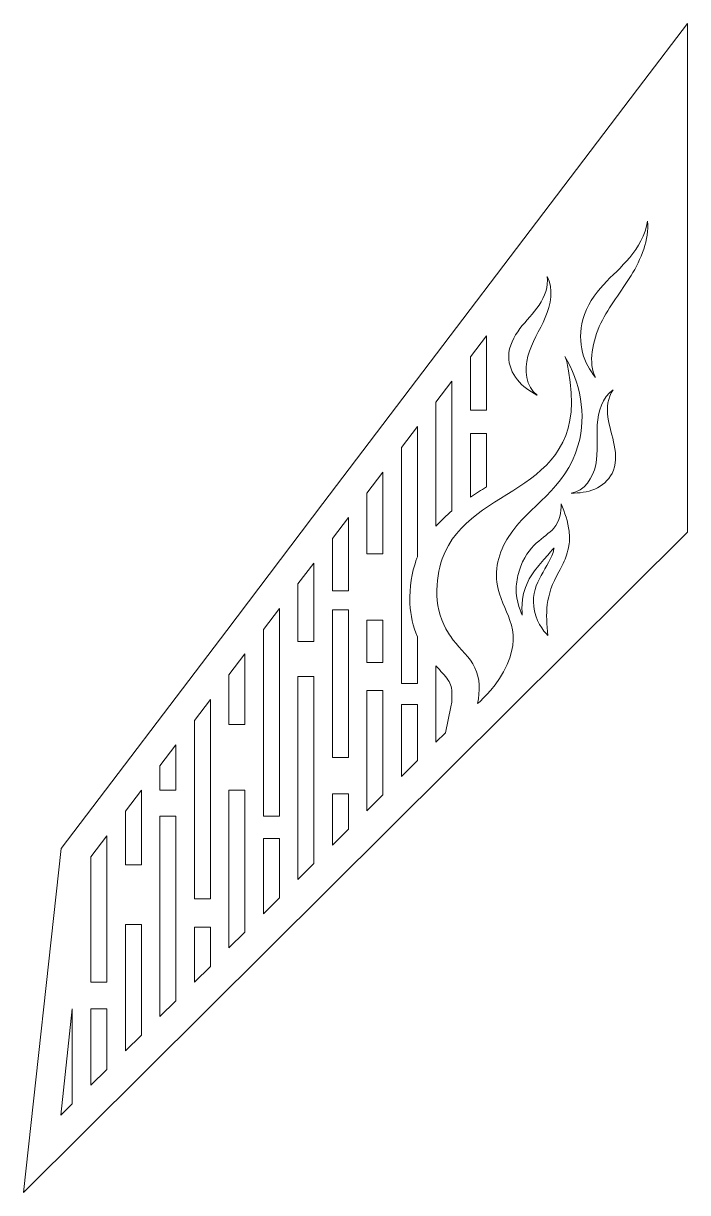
# Model space of a CAD drawing. Header units: inches. Extents: x -11.9 to 20.4, y -34 to 23.
import ezdxf

# ---------------------------------------------------------------- set-up
doc = ezdxf.new("R2010")
doc.units = ezdxf.units.IN
doc.header["$MEASUREMENT"] = 0
doc.layers.add('Layer 1', color=7, linetype='Continuous')

msp = doc.modelspace()

# ---------------------------------------------------------------- linework, layer by layer
at = {"layer": 'Layer 1', "lineweight": 0}
for points in [[(20.444, 22.993), (20.444, -1.822), (5.935, -16.249), (-11.936, -34.017), (-10.1, -17.246), (-2.021, -6.601), (2.669, -0.424), (18.318, 20.192), (20.444, 22.993)], [(10.636, 7.762), (10.636, 4.14), (9.86, 4.14), (9.86, 6.739), (10.636, 7.762)], [(5.589, 1.113), (5.589, -2.871), (4.813, -2.871), (4.813, 0.091), (5.589, 1.113)], [(3.907, -1.103), (3.907, -4.676), (3.131, -4.676), (3.131, -2.125), (3.907, -1.103)], [(2.225, -3.318), (2.225, -7.142), (1.449, -7.142), (1.449, -4.341), (2.225, -3.318)], [(0.543, -5.534), (0.543, -15.66), (-0.233, -15.66), (-0.233, -6.557), (0.543, -5.534)], [(3.907, -5.604), (3.907, -12.797), (3.131, -12.797), (3.131, -5.604), (3.907, -5.604)], [(5.589, -6.108), (5.589, -8.166), (4.813, -8.166), (4.813, -6.108), (5.589, -6.108)], [(-1.139, -7.751), (-1.139, -11.196), (-1.915, -11.196), (-1.915, -8.773), (-1.139, -7.751)], [(1.449, -8.846), (2.225, -8.846), (2.225, -17.971), (1.449, -18.743), (1.449, -8.846)], [(4.813, -9.528), (5.589, -9.528), (5.589, -14.625), (4.813, -15.397), (4.813, -9.528)], [(-2.821, -9.967), (-2.821, -19.693), (-3.597, -19.693), (-3.597, -10.989), (-2.821, -9.967)], [(6.496, -10.215), (7.271, -10.215), (7.271, -12.953), (6.496, -13.724), (6.496, -10.215)], [(-4.503, -12.183), (-4.503, -14.399), (-5.279, -14.399), (-5.279, -13.205), (-4.503, -12.183)], [(-6.185, -14.399), (-6.185, -18.029), (-6.961, -18.029), (-6.961, -15.421), (-6.185, -14.399)], [(-1.915, -14.399), (-1.139, -14.399), (-1.139, -21.317), (-1.915, -22.088), (-1.915, -14.399)], [(3.131, -14.571), (3.907, -14.571), (3.907, -16.298), (3.131, -17.07), (3.131, -14.571)], [(-5.279, -15.66), (-4.503, -15.66), (-4.503, -24.663), (-5.279, -25.434), (-5.279, -15.66)], [(-7.867, -16.615), (-7.867, -23.761), (-8.643, -23.761), (-8.643, -17.637), (-7.867, -16.615)], [(-0.233, -16.751), (0.543, -16.751), (0.543, -19.644), (-0.233, -20.416), (-0.233, -16.751)], [(-6.961, -20.938), (-6.185, -20.938), (-6.185, -26.335), (-6.961, -27.107), (-6.961, -20.938)], [(-3.597, -21.074), (-2.821, -21.074), (-2.821, -22.99), (-3.597, -23.761), (-3.597, -21.074)], [(-9.55, -25.053), (-9.55, -29.681), (-10.118, -30.246), (-9.55, -25.053)], [(-8.643, -25.053), (-7.867, -25.053), (-7.867, -28.008), (-8.643, -28.78), (-8.643, -25.053)]]:
    msp.add_lwpolyline(points, dxfattribs=at)
for points, knots in [([(15.948, 5.74), (15.591, 6.405), (15.802, 7.519), (16.214, 8.369), (16.625, 9.22), (17.203, 9.91), (17.687, 10.696), (18.171, 11.482), (18.58, 12.469), (18.494, 13.349), (18.388, 12.675), (18.028, 12.064), (17.623, 11.578), (17.217, 11.092), (16.76, 10.708), (16.34, 10.249), (15.92, 9.789), (15.522, 9.224), (15.338, 8.559), (15.186, 8.006), (15.198, 7.43), (15.323, 6.948), (15.447, 6.466), (15.676, 6.072), (15.943, 5.744), (15.943, 5.744), (15.948, 5.74), (15.948, 5.74)], [0, 0, 0, 0, 1, 1, 1, 2, 2, 2, 3, 3, 3, 4, 4, 4, 5, 5, 5, 6, 6, 6, 7, 7, 7, 8, 8, 8, 9, 9, 9, 9]), ([(13.104, 4.871), (12.563, 5.279), (12.474, 6.099), (12.656, 6.766), (12.838, 7.434), (13.232, 8.016), (13.505, 8.65), (13.778, 9.284), (13.921, 10.047), (13.596, 10.653), (13.672, 10.16), (13.477, 9.67), (13.201, 9.261), (12.925, 8.851), (12.57, 8.504), (12.273, 8.111), (11.975, 7.718), (11.728, 7.253), (11.724, 6.755), (11.721, 6.34), (11.89, 5.936), (12.146, 5.617), (12.402, 5.299), (12.739, 5.059), (13.097, 4.873), (13.097, 4.873), (13.104, 4.871), (13.104, 4.871)], [0, 0, 0, 0, 1, 1, 1, 2, 2, 2, 3, 3, 3, 4, 4, 4, 5, 5, 5, 6, 6, 6, 7, 7, 7, 8, 8, 8, 9, 9, 9, 9]), ([(11.723, -2.02), (11.223, -2.789), (10.992, -3.701), (11.211, -4.595), (11.523, -5.867), (12.521, -6.661), (11.472, -8.622), (10.975, -9.552), (10.228, -10.148), (10.202, -10.166), (10.329, -9.564), (10.329, -8.936), (10.078, -8.424), (9.823, -7.905), (9.367, -7.53), (9.019, -7.073), (8.936, -6.964), (8.856, -6.851), (8.783, -6.734), (8.445, -6.195), (8.256, -5.554), (8.216, -4.895), (8.205, -4.206), (8.302, -3.624), (8.479, -3.122), (9.826, 0.68), (15.81, -0.079), (14.633, 6.052), (14.593, 6.259), (14.568, 6.58), (14.463, 6.758), (15.194, 5.518), (15.541, 3.92), (15.115, 2.444), (14.476, 0.227), (12.71, -0.506), (11.723, -2.02)], [0, 0, 0, 0, 1, 1, 1, 2, 2, 2, 3, 3, 3, 4, 4, 4, 5, 5, 5, 6, 6, 6, 7, 7, 7, 8, 8, 8, 9, 9, 9, 10, 10, 10, 11, 11, 11, 12, 12, 12, 12]), ([(8.954, 5.546), (8.954, 5.546), (8.954, -0.773), (8.954, -0.773), (8.679, -1), (8.417, -1.248), (8.178, -1.524), (8.178, -1.524), (8.178, 4.523), (8.178, 4.523), (8.178, 4.523), (8.954, 5.546), (8.954, 5.546)], [0, 0, 0, 0, 1, 1, 1, 2, 2, 2, 3, 3, 3, 4, 4, 4, 4]), ([(14.769, 0.088), (15.41, 0.191), (15.838, 0.834), (15.966, 1.471), (16.094, 2.108), (16.004, 2.766), (16.039, 3.415), (16.075, 4.063), (16.278, 4.762), (16.818, 5.124), (16.541, 4.747), (16.5, 4.252), (16.563, 3.79), (16.626, 3.327), (16.784, 2.882), (16.872, 2.423), (16.961, 1.965), (16.975, 1.469), (16.765, 1.051), (16.591, 0.704), (16.272, 0.442), (15.915, 0.289), (15.558, 0.136), (15.164, 0.085), (14.775, 0.087), (14.775, 0.087), (14.769, 0.088), (14.769, 0.088)], [0, 0, 0, 0, 1, 1, 1, 2, 2, 2, 3, 3, 3, 4, 4, 4, 5, 5, 5, 6, 6, 6, 7, 7, 7, 8, 8, 8, 9, 9, 9, 9]), ([(7.218, -3.16), (6.995, -3.789), (6.888, -4.495), (6.901, -5.259), (6.901, -5.259), (6.901, -5.279), (6.901, -5.279), (6.901, -5.279), (6.902, -5.3), (6.902, -5.3), (6.937, -5.87), (7.062, -6.419), (7.271, -6.921), (7.271, -6.921), (7.271, -9.185), (7.271, -9.185), (7.271, -9.185), (6.496, -9.185), (6.496, -9.185), (6.496, -9.185), (6.496, 2.307), (6.496, 2.307), (6.496, 2.307), (7.271, 3.33), (7.271, 3.33), (7.271, 3.33), (7.271, -3.015), (7.271, -3.015), (7.253, -3.063), (7.235, -3.111), (7.218, -3.16)], [0, 0, 0, 0, 1, 1, 1, 2, 2, 2, 3, 3, 3, 4, 4, 4, 5, 5, 5, 6, 6, 6, 7, 7, 7, 8, 8, 8, 9, 9, 9, 10, 10, 10, 10]), ([(9.86, 2.998), (9.86, 2.998), (10.636, 2.998), (10.636, 2.998), (10.636, 2.998), (10.636, 0.392), (10.636, 0.392), (10.381, 0.232), (10.12, 0.068), (9.86, -0.105), (9.86, -0.105), (9.86, 2.998), (9.86, 2.998)], [0, 0, 0, 0, 1, 1, 1, 2, 2, 2, 3, 3, 3, 4, 4, 4, 4]), ([(14.661, -2.466), (14.661, -2.466), (14.661, -2.466), (14.661, -2.466), (14.63, -2.621), (14.591, -2.776), (14.54, -2.93), (14.452, -3.199), (14.332, -3.468), (14.172, -3.742), (13.491, -4.908), (13.517, -5.792), (13.637, -6.858), (13.401, -6.646), (13.016, -6.082), (12.94, -5.435), (12.798, -4.22), (13.727, -3.552), (13.929, -2.632), (13.955, -2.516), (13.925, -2.579), (13.197, -3.44), (12.998, -3.675), (12.808, -3.909), (12.667, -4.201), (12.257, -5.05), (12.386, -5.813), (12.383, -5.866), (12.374, -5.856), (12.068, -5.157), (12.088, -4.562), (12.097, -4.276), (12.146, -3.991), (12.229, -3.719), (12.642, -2.359), (13.485, -2.134), (13.921, -1.617), (14.211, -1.273), (14.29, -0.86), (14.274, -0.429), (14.451, -0.854), (14.613, -1.295), (14.669, -1.772), (14.695, -1.999), (14.694, -2.236), (14.661, -2.466)], [0, 0, 0, 0, 1, 1, 1, 2, 2, 2, 3, 3, 3, 4, 4, 4, 5, 5, 5, 6, 6, 6, 7, 7, 7, 8, 8, 8, 9, 9, 9, 10, 10, 10, 11, 11, 11, 12, 12, 12, 13, 13, 13, 14, 14, 14, 15, 15, 15, 15]), ([(8.954, -9.514), (8.954, -9.514), (8.954, -10.035), (8.954, -10.035), (8.943, -10.128), (8.927, -10.224), (8.906, -10.323), (8.906, -10.323), (8.639, -11.593), (8.639, -11.593), (8.639, -11.593), (8.178, -12.051), (8.178, -12.051), (8.178, -12.051), (8.178, -8.329), (8.178, -8.329), (8.232, -8.391), (8.287, -8.451), (8.341, -8.511), (8.561, -8.755), (8.75, -8.965), (8.858, -9.184), (8.904, -9.278), (8.936, -9.389), (8.954, -9.514)], [0, 0, 0, 0, 1, 1, 1, 2, 2, 2, 3, 3, 3, 4, 4, 4, 5, 5, 5, 6, 6, 6, 7, 7, 7, 8, 8, 8, 8])]:
    msp.add_open_spline(points, degree=3, knots=knots, dxfattribs=at)

doc.saveas('drawing.dxf')
